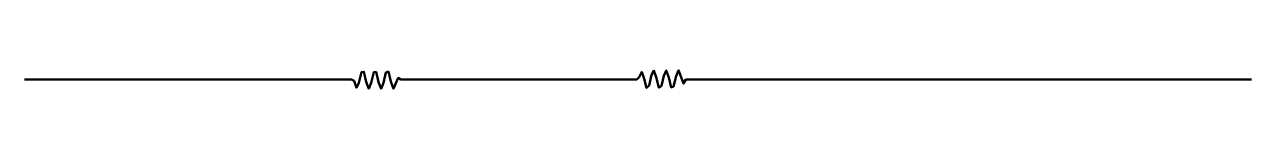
# Model space of a CAD drawing. Extents: x -47 to 452, y 172 to 669.
# Drawn here: x -47.1 to 451.9, y 212.3 to 219.8 of the extents above; entities that cross this region are included whole.
import ezdxf

# ---------------------------------------------------------------- set-up
doc = ezdxf.new("R2010")
doc.units = 0
doc.header["$MEASUREMENT"] = 0
doc.layers.add('Capa 1', color=7, linetype='Continuous', lineweight=0)

# ---------------------------------------------------------------- blocks, each defined once
blk = doc.blocks.new('Block_0')
at = {"layer": 'Capa 1', "color": 18, "lineweight": 50, "true_color": 0x000000}
blk.add_open_spline([(-47.14, 216.06), (-47.14, 216.06), (-46.14, 216.06), (-46.14, 216.06), (-46.14, 216.06), (-45.14, 216.06), (-45.14, 216.06), (-45.14, 216.06), (-44.14, 216.06), (-44.14, 216.06), (-44.14, 216.06), (-43.14, 216.06), (-43.14, 216.06), (-43.14, 216.06), (-42.14, 216.06), (-42.14, 216.06), (-42.14, 216.06), (-41.14, 216.06), (-41.14, 216.06), (-41.14, 216.06), (-40.14, 216.06), (-40.14, 216.06), (-40.14, 216.06), (-39.14, 216.06), (-39.14, 216.06), (-39.14, 216.06), (-38.14, 216.06), (-38.14, 216.06), (-38.14, 216.06), (-37.14, 216.06), (-37.14, 216.06), (-37.14, 216.06), (-36.14, 216.06), (-36.14, 216.06), (-36.14, 216.06), (-35.14, 216.06), (-35.14, 216.06), (-35.14, 216.06), (-34.14, 216.06), (-34.14, 216.06), (-34.14, 216.06), (-33.14, 216.06), (-33.14, 216.06), (-33.14, 216.06), (-32.14, 216.06), (-32.14, 216.06), (-32.14, 216.06), (-31.14, 216.06), (-31.14, 216.06), (-31.14, 216.06), (-30.14, 216.06), (-30.14, 216.06), (-30.14, 216.06), (-29.14, 216.06), (-29.14, 216.06), (-29.14, 216.06), (-28.14, 216.06), (-28.14, 216.06), (-28.14, 216.06), (-27.14, 216.06), (-27.14, 216.06), (-27.14, 216.06), (-26.14, 216.06), (-26.14, 216.06), (-26.14, 216.06), (-25.14, 216.06), (-25.14, 216.06), (-25.14, 216.06), (-24.14, 216.06), (-24.14, 216.06), (-24.14, 216.06), (-23.14, 216.06), (-23.14, 216.06), (-23.14, 216.06), (-22.14, 216.06), (-22.14, 216.06), (-22.14, 216.06), (-21.14, 216.06), (-21.14, 216.06), (-21.14, 216.06), (-20.14, 216.06), (-20.14, 216.06), (-20.14, 216.06), (-19.14, 216.06), (-19.14, 216.06), (-19.14, 216.06), (-18.14, 216.06), (-18.14, 216.06), (-18.14, 216.06), (-17.14, 216.06), (-17.14, 216.06), (-17.14, 216.06), (-16.14, 216.06), (-16.14, 216.06), (-16.14, 216.06), (-15.14, 216.06), (-15.14, 216.06), (-15.14, 216.06), (-14.14, 216.06), (-14.14, 216.06), (-14.14, 216.06), (-13.14, 216.06), (-13.14, 216.06), (-13.14, 216.06), (-12.14, 216.06), (-12.14, 216.06), (-12.14, 216.06), (-11.14, 216.06), (-11.14, 216.06), (-11.14, 216.06), (-10.14, 216.06), (-10.14, 216.06), (-10.14, 216.06), (-9.14, 216.06), (-9.14, 216.06), (-9.14, 216.06), (-8.14, 216.06), (-8.14, 216.06), (-8.14, 216.06), (-7.14, 216.06), (-7.14, 216.06), (-7.14, 216.06), (-6.14, 216.06), (-6.14, 216.06), (-6.14, 216.06), (-5.14, 216.06), (-5.14, 216.06), (-5.14, 216.06), (-4.14, 216.06), (-4.14, 216.06), (-4.14, 216.06), (-3.14, 216.06), (-3.14, 216.06), (-3.14, 216.06), (-2.14, 216.06), (-2.14, 216.06), (-2.14, 216.06), (-1.14, 216.06), (-1.14, 216.06), (-1.14, 216.06), (-0.14, 216.06), (-0.14, 216.06), (-0.14, 216.06), (0.86, 216.06), (0.86, 216.06), (0.86, 216.06), (1.86, 216.06), (1.86, 216.06), (1.86, 216.06), (2.86, 216.06), (2.86, 216.06), (2.86, 216.06), (3.86, 216.06), (3.86, 216.06), (3.86, 216.06), (4.86, 216.06), (4.86, 216.06), (4.86, 216.06), (5.86, 216.06), (5.86, 216.06), (5.86, 216.06), (6.86, 216.06), (6.86, 216.06), (6.86, 216.06), (7.86, 216.06), (7.86, 216.06), (7.86, 216.06), (8.86, 216.06), (8.86, 216.06), (8.86, 216.06), (9.86, 216.06), (9.86, 216.06), (9.86, 216.06), (10.86, 216.06), (10.86, 216.06), (10.86, 216.06), (11.86, 216.06), (11.86, 216.06), (11.86, 216.06), (12.86, 216.06), (12.86, 216.06), (12.86, 216.06), (13.86, 216.06), (13.86, 216.06), (13.86, 216.06), (14.86, 216.06), (14.86, 216.06), (14.86, 216.06), (15.86, 216.06), (15.86, 216.06), (15.86, 216.06), (16.86, 216.06), (16.86, 216.06), (16.86, 216.06), (17.86, 216.06), (17.86, 216.06), (17.86, 216.06), (18.86, 216.06), (18.86, 216.06), (18.86, 216.06), (19.86, 216.06), (19.86, 216.06), (19.86, 216.06), (20.86, 216.06), (20.86, 216.06), (20.86, 216.06), (21.86, 216.06), (21.86, 216.06), (21.86, 216.06), (22.86, 216.06), (22.86, 216.06), (22.86, 216.06), (23.86, 216.06), (23.86, 216.06), (23.86, 216.06), (24.86, 216.06), (24.86, 216.06), (24.86, 216.06), (25.86, 216.06), (25.86, 216.06), (25.86, 216.06), (26.86, 216.06), (26.86, 216.06), (26.86, 216.06), (27.86, 216.06), (27.86, 216.06), (27.86, 216.06), (28.86, 216.06), (28.86, 216.06), (28.86, 216.06), (29.86, 216.06), (29.86, 216.06), (29.86, 216.06), (30.86, 216.06), (30.86, 216.06), (30.86, 216.06), (31.86, 216.06), (31.86, 216.06), (31.86, 216.06), (32.86, 216.06), (32.86, 216.06), (32.86, 216.06), (33.86, 216.06), (33.86, 216.06), (33.86, 216.06), (34.86, 216.06), (34.86, 216.06), (34.86, 216.06), (35.86, 216.06), (35.86, 216.06), (35.86, 216.06), (36.86, 216.06), (36.86, 216.06), (36.86, 216.06), (37.86, 216.06), (37.86, 216.06), (37.86, 216.06), (38.86, 216.06), (38.86, 216.06), (38.86, 216.06), (39.86, 216.06), (39.86, 216.06), (39.86, 216.06), (40.86, 216.06), (40.86, 216.06), (40.86, 216.06), (41.86, 216.06), (41.86, 216.06), (41.86, 216.06), (42.86, 216.06), (42.86, 216.06), (42.86, 216.06), (43.86, 216.06), (43.86, 216.06), (43.86, 216.06), (44.86, 216.06), (44.86, 216.06), (44.86, 216.06), (45.86, 216.06), (45.86, 216.06), (45.86, 216.06), (46.86, 216.06), (46.86, 216.06), (46.86, 216.06), (47.86, 216.06), (47.86, 216.06), (47.86, 216.06), (48.86, 216.06), (48.86, 216.06), (48.86, 216.06), (49.86, 216.06), (49.86, 216.06), (49.86, 216.06), (50.86, 216.06), (50.86, 216.06), (50.86, 216.06), (51.86, 216.06), (51.86, 216.06), (51.86, 216.06), (52.86, 216.06), (52.86, 216.06), (52.86, 216.06), (53.86, 216.06), (53.86, 216.06), (53.86, 216.06), (54.86, 216.06), (54.86, 216.06), (54.86, 216.06), (55.86, 216.06), (55.86, 216.06), (55.86, 216.06), (56.86, 216.06), (56.86, 216.06), (56.86, 216.06), (57.86, 216.06), (57.86, 216.06), (57.86, 216.06), (58.86, 216.06), (58.86, 216.06), (58.86, 216.06), (59.86, 216.06), (59.86, 216.06), (59.86, 216.06), (60.86, 216.06), (60.86, 216.06), (60.86, 216.06), (61.86, 216.06), (61.86, 216.06), (61.86, 216.06), (62.86, 216.06), (62.86, 216.06), (62.86, 216.06), (63.86, 216.06), (63.86, 216.06), (63.86, 216.06), (64.86, 216.06), (64.86, 216.06), (64.86, 216.06), (65.86, 216.06), (65.86, 216.06), (65.86, 216.06), (66.86, 216.06), (66.86, 216.06), (66.86, 216.06), (67.86, 216.06), (67.86, 216.06), (67.86, 216.06), (68.86, 216.06), (68.86, 216.06), (68.86, 216.06), (69.86, 216.06), (69.86, 216.06), (69.86, 216.06), (70.86, 216.06), (70.86, 216.06), (70.86, 216.06), (71.86, 216.06), (71.86, 216.06), (71.86, 216.06), (72.86, 216.06), (72.86, 216.06), (72.86, 216.06), (73.86, 216.06), (73.86, 216.06), (73.86, 216.06), (74.86, 216.06), (74.86, 216.06), (74.86, 216.06), (75.86, 216.06), (75.86, 216.06), (75.86, 216.06), (76.86, 216.06), (76.86, 216.06), (76.86, 216.06), (77.86, 216.06), (77.86, 216.06), (77.86, 216.06), (78.86, 216.06), (78.86, 216.06), (78.86, 216.06), (79.86, 216.06), (79.86, 216.06), (79.86, 216.06), (80.86, 216.06), (80.86, 216.06), (80.86, 216.06), (81.86, 216.06), (81.86, 216.06), (81.86, 216.06), (82.86, 216.06), (82.86, 216.06), (82.86, 216.06), (83.86, 216.06), (83.86, 216.06), (83.86, 216.06), (84.86, 216.06), (84.86, 216.06), (84.86, 216.06), (85.86, 216.06), (85.86, 216.06), (85.86, 216.06), (86.86, 215.57), (86.86, 215.57), (86.86, 215.57), (87.86, 212.72), (87.86, 212.72), (87.86, 212.72), (88.86, 214.73), (88.86, 214.73), (88.86, 214.73), (89.86, 219.01), (89.86, 219.01), (89.86, 219.01), (90.86, 219.21), (90.86, 219.21), (90.86, 219.21), (91.86, 215.04), (91.86, 215.04), (91.86, 215.04), (92.86, 212.29), (92.86, 212.29), (92.86, 212.29), (93.86, 214.76), (93.86, 214.76), (93.86, 214.76), (94.86, 219.04), (94.86, 219.04), (94.86, 219.04), (95.86, 219.18), (95.86, 219.18), (95.86, 219.18), (96.86, 215.01), (96.86, 215.01), (96.86, 215.01), (97.86, 212.31), (97.86, 212.31), (97.86, 212.31), (98.86, 214.72), (98.86, 214.72), (98.86, 214.72), (99.86, 218.88), (99.86, 218.88), (99.86, 218.88), (100.86, 219.27), (100.86, 219.27), (100.86, 219.27), (101.86, 215.21), (101.86, 215.21), (101.86, 215.21), (102.86, 212.3), (102.86, 212.3), (102.86, 212.3), (103.86, 214.51), (103.86, 214.51), (103.86, 214.51), (104.86, 216.72), (104.86, 216.72), (104.86, 216.72), (105.86, 216.06), (105.86, 216.06), (105.86, 216.06), (106.86, 216.06), (106.86, 216.06), (106.86, 216.06), (107.86, 216.06), (107.86, 216.06), (107.86, 216.06), (108.86, 216.06), (108.86, 216.06), (108.86, 216.06), (109.86, 216.06), (109.86, 216.06), (109.86, 216.06), (110.86, 216.06), (110.86, 216.06), (110.86, 216.06), (111.86, 216.06), (111.86, 216.06), (111.86, 216.06), (112.86, 216.06), (112.86, 216.06), (112.86, 216.06), (113.86, 216.06), (113.86, 216.06), (113.86, 216.06), (114.86, 216.06), (114.86, 216.06), (114.86, 216.06), (115.86, 216.06), (115.86, 216.06), (115.86, 216.06), (116.86, 216.06), (116.86, 216.06), (116.86, 216.06), (117.86, 216.06), (117.86, 216.06), (117.86, 216.06), (118.86, 216.06), (118.86, 216.06), (118.86, 216.06), (119.86, 216.06), (119.86, 216.06), (119.86, 216.06), (120.86, 216.06), (120.86, 216.06), (120.86, 216.06), (121.86, 216.06), (121.86, 216.06), (121.86, 216.06), (122.86, 216.06), (122.86, 216.06), (122.86, 216.06), (123.86, 216.06), (123.86, 216.06), (123.86, 216.06), (124.86, 216.06), (124.86, 216.06), (124.86, 216.06), (125.86, 216.06), (125.86, 216.06), (125.86, 216.06), (126.86, 216.06), (126.86, 216.06), (126.86, 216.06), (127.86, 216.06), (127.86, 216.06), (127.86, 216.06), (128.86, 216.06), (128.86, 216.06), (128.86, 216.06), (129.86, 216.06), (129.86, 216.06), (129.86, 216.06), (130.86, 216.06), (130.86, 216.06), (130.86, 216.06), (131.86, 216.06), (131.86, 216.06), (131.86, 216.06), (132.86, 216.06), (132.86, 216.06), (132.86, 216.06), (133.86, 216.06), (133.86, 216.06), (133.86, 216.06), (134.86, 216.06), (134.86, 216.06), (134.86, 216.06), (135.86, 216.06), (135.86, 216.06), (135.86, 216.06), (136.86, 216.06), (136.86, 216.06), (136.86, 216.06), (137.86, 216.06), (137.86, 216.06), (137.86, 216.06), (138.86, 216.06), (138.86, 216.06), (138.86, 216.06), (139.86, 216.06), (139.86, 216.06), (139.86, 216.06), (140.86, 216.06), (140.86, 216.06), (140.86, 216.06), (141.86, 216.06), (141.86, 216.06), (141.86, 216.06), (142.86, 216.06), (142.86, 216.06), (142.86, 216.06), (143.86, 216.06), (143.86, 216.06), (143.86, 216.06), (144.86, 216.06), (144.86, 216.06), (144.86, 216.06), (145.86, 216.06), (145.86, 216.06), (145.86, 216.06), (146.86, 216.06), (146.86, 216.06), (146.86, 216.06), (147.86, 216.06), (147.86, 216.06), (147.86, 216.06), (148.86, 216.06), (148.86, 216.06), (148.86, 216.06), (149.86, 216.06), (149.86, 216.06), (149.86, 216.06), (150.86, 216.06), (150.86, 216.06), (150.86, 216.06), (151.86, 216.06), (151.86, 216.06), (151.86, 216.06), (152.86, 216.06), (152.86, 216.06), (152.86, 216.06), (153.86, 216.06), (153.86, 216.06), (153.86, 216.06), (154.86, 216.06), (154.86, 216.06), (154.86, 216.06), (155.86, 216.06), (155.86, 216.06), (155.86, 216.06), (156.86, 216.06), (156.86, 216.06), (156.86, 216.06), (157.86, 216.06), (157.86, 216.06), (157.86, 216.06), (158.86, 216.06), (158.86, 216.06), (158.86, 216.06), (159.86, 216.06), (159.86, 216.06), (159.86, 216.06), (160.86, 216.06), (160.86, 216.06), (160.86, 216.06), (161.86, 216.06), (161.86, 216.06), (161.86, 216.06), (162.86, 216.06), (162.86, 216.06), (162.86, 216.06), (163.86, 216.06), (163.86, 216.06), (163.86, 216.06), (164.86, 216.06), (164.86, 216.06), (164.86, 216.06), (165.86, 216.06), (165.86, 216.06), (165.86, 216.06), (166.86, 216.06), (166.86, 216.06), (166.86, 216.06), (167.86, 216.06), (167.86, 216.06), (167.86, 216.06), (168.86, 216.06), (168.86, 216.06), (168.86, 216.06), (169.86, 216.06), (169.86, 216.06), (169.86, 216.06), (170.86, 216.06), (170.86, 216.06), (170.86, 216.06), (171.86, 216.06), (171.86, 216.06), (171.86, 216.06), (172.86, 216.06), (172.86, 216.06), (172.86, 216.06), (173.86, 216.06), (173.86, 216.06), (173.86, 216.06), (174.86, 216.06), (174.86, 216.06), (174.86, 216.06), (175.86, 216.06), (175.86, 216.06), (175.86, 216.06), (176.86, 216.06), (176.86, 216.06), (176.86, 216.06), (177.86, 216.06), (177.86, 216.06), (177.86, 216.06), (178.86, 216.06), (178.86, 216.06), (178.86, 216.06), (179.86, 216.06), (179.86, 216.06), (179.86, 216.06), (180.86, 216.06), (180.86, 216.06), (180.86, 216.06), (181.86, 216.06), (181.86, 216.06), (181.86, 216.06), (182.86, 216.06), (182.86, 216.06), (182.86, 216.06), (183.86, 216.06), (183.86, 216.06), (183.86, 216.06), (184.86, 216.06), (184.86, 216.06), (184.86, 216.06), (185.86, 216.06), (185.86, 216.06), (185.86, 216.06), (186.86, 216.06), (186.86, 216.06), (186.86, 216.06), (187.86, 216.06), (187.86, 216.06), (187.86, 216.06), (188.86, 216.06), (188.86, 216.06), (188.86, 216.06), (189.86, 216.06), (189.86, 216.06), (189.86, 216.06), (190.86, 216.06), (190.86, 216.06), (190.86, 216.06), (191.86, 216.06), (191.86, 216.06), (191.86, 216.06), (192.86, 216.06), (192.86, 216.06), (192.86, 216.06), (193.86, 216.06), (193.86, 216.06), (193.86, 216.06), (194.86, 216.06), (194.86, 216.06), (194.86, 216.06), (195.86, 216.06), (195.86, 216.06), (195.86, 216.06), (196.86, 216.06), (196.86, 216.06), (196.86, 216.06), (197.86, 216.06), (197.86, 216.06), (197.86, 216.06), (198.86, 216.06), (198.86, 216.06), (198.86, 216.06), (199.86, 216.06), (199.86, 216.06), (199.86, 216.06), (200.86, 216.06), (200.86, 216.06), (200.86, 216.06), (201.86, 216.06), (201.86, 216.06), (201.86, 216.06), (202.86, 217.02), (202.86, 217.02), (202.86, 217.02), (203.86, 219.17), (203.86, 219.17), (203.86, 219.17), (204.86, 216.3), (204.86, 216.3), (204.86, 216.3), (205.86, 212.61), (205.86, 212.61), (205.86, 212.61), (206.86, 213.61), (206.86, 213.61), (206.86, 213.61), (207.86, 218), (207.86, 218), (207.86, 218), (208.86, 219.68), (208.86, 219.68), (208.86, 219.68), (209.86, 216.55), (209.86, 216.55), (209.86, 216.55), (210.86, 212.68), (210.86, 212.68), (210.86, 212.68), (211.86, 213.44), (211.86, 213.44), (211.86, 213.44), (212.86, 217.61), (212.86, 217.61), (212.86, 217.61), (213.86, 219.76), (213.86, 219.76), (213.86, 219.76), (214.86, 216.83), (214.86, 216.83), (214.86, 216.83), (215.86, 212.81), (215.86, 212.81), (215.86, 212.81), (216.86, 213.25), (216.86, 213.25), (216.86, 213.25), (217.86, 217.45), (217.86, 217.45), (217.86, 217.45), (218.86, 219.82), (218.86, 219.82), (218.86, 219.82), (219.86, 217.04), (219.86, 217.04), (219.86, 217.04), (220.86, 214.4), (220.86, 214.4), (220.86, 214.4), (221.86, 216.06), (221.86, 216.06), (221.86, 216.06), (222.86, 216.06), (222.86, 216.06), (222.86, 216.06), (223.86, 216.06), (223.86, 216.06), (223.86, 216.06), (224.86, 216.06), (224.86, 216.06), (224.86, 216.06), (225.86, 216.06), (225.86, 216.06), (225.86, 216.06), (226.86, 216.06), (226.86, 216.06), (226.86, 216.06), (227.86, 216.06), (227.86, 216.06), (227.86, 216.06), (228.86, 216.06), (228.86, 216.06), (228.86, 216.06), (229.86, 216.06), (229.86, 216.06), (229.86, 216.06), (230.86, 216.06), (230.86, 216.06), (230.86, 216.06), (231.86, 216.06), (231.86, 216.06), (231.86, 216.06), (232.86, 216.06), (232.86, 216.06), (232.86, 216.06), (233.86, 216.06), (233.86, 216.06), (233.86, 216.06), (234.86, 216.06), (234.86, 216.06), (234.86, 216.06), (235.86, 216.06), (235.86, 216.06), (235.86, 216.06), (236.86, 216.06), (236.86, 216.06), (236.86, 216.06), (237.86, 216.06), (237.86, 216.06), (237.86, 216.06), (238.86, 216.06), (238.86, 216.06), (238.86, 216.06), (239.86, 216.06), (239.86, 216.06), (239.86, 216.06), (240.86, 216.06), (240.86, 216.06), (240.86, 216.06), (241.86, 216.06), (241.86, 216.06), (241.86, 216.06), (242.86, 216.06), (242.86, 216.06), (242.86, 216.06), (243.86, 216.06), (243.86, 216.06), (243.86, 216.06), (244.86, 216.06), (244.86, 216.06), (244.86, 216.06), (245.86, 216.06), (245.86, 216.06), (245.86, 216.06), (246.86, 216.06), (246.86, 216.06), (246.86, 216.06), (247.86, 216.06), (247.86, 216.06), (247.86, 216.06), (248.86, 216.06), (248.86, 216.06), (248.86, 216.06), (249.86, 216.06), (249.86, 216.06), (249.86, 216.06), (250.86, 216.06), (250.86, 216.06), (250.86, 216.06), (251.86, 216.06), (251.86, 216.06), (251.86, 216.06), (252.86, 216.06), (252.86, 216.06), (252.86, 216.06), (253.86, 216.06), (253.86, 216.06), (253.86, 216.06), (254.86, 216.06), (254.86, 216.06), (254.86, 216.06), (255.86, 216.06), (255.86, 216.06), (255.86, 216.06), (256.86, 216.06), (256.86, 216.06), (256.86, 216.06), (257.86, 216.06), (257.86, 216.06), (257.86, 216.06), (258.86, 216.06), (258.86, 216.06), (258.86, 216.06), (259.86, 216.06), (259.86, 216.06), (259.86, 216.06), (260.86, 216.06), (260.86, 216.06), (260.86, 216.06), (261.86, 216.06), (261.86, 216.06), (261.86, 216.06), (262.86, 216.06), (262.86, 216.06), (262.86, 216.06), (263.86, 216.06), (263.86, 216.06), (263.86, 216.06), (264.86, 216.06), (264.86, 216.06), (264.86, 216.06), (265.86, 216.06), (265.86, 216.06), (265.86, 216.06), (266.86, 216.06), (266.86, 216.06), (266.86, 216.06), (267.86, 216.06), (267.86, 216.06), (267.86, 216.06), (268.86, 216.06), (268.86, 216.06), (268.86, 216.06), (269.86, 216.06), (269.86, 216.06), (269.86, 216.06), (270.86, 216.06), (270.86, 216.06), (270.86, 216.06), (271.86, 216.06), (271.86, 216.06), (271.86, 216.06), (272.86, 216.06), (272.86, 216.06), (272.86, 216.06), (273.86, 216.06), (273.86, 216.06), (273.86, 216.06), (274.86, 216.06), (274.86, 216.06), (274.86, 216.06), (275.86, 216.06), (275.86, 216.06), (275.86, 216.06), (276.86, 216.06), (276.86, 216.06), (276.86, 216.06), (277.86, 216.06), (277.86, 216.06), (277.86, 216.06), (278.86, 216.06), (278.86, 216.06), (278.86, 216.06), (279.86, 216.06), (279.86, 216.06), (279.86, 216.06), (280.86, 216.06), (280.86, 216.06), (280.86, 216.06), (281.86, 216.06), (281.86, 216.06), (281.86, 216.06), (282.86, 216.06), (282.86, 216.06), (282.86, 216.06), (283.86, 216.06), (283.86, 216.06), (283.86, 216.06), (284.86, 216.06), (284.86, 216.06), (284.86, 216.06), (285.86, 216.06), (285.86, 216.06), (285.86, 216.06), (286.86, 216.06), (286.86, 216.06), (286.86, 216.06), (287.86, 216.06), (287.86, 216.06), (287.86, 216.06), (288.86, 216.06), (288.86, 216.06), (288.86, 216.06), (289.86, 216.06), (289.86, 216.06), (289.86, 216.06), (290.86, 216.06), (290.86, 216.06), (290.86, 216.06), (291.86, 216.06), (291.86, 216.06), (291.86, 216.06), (292.86, 216.06), (292.86, 216.06), (292.86, 216.06), (293.86, 216.06), (293.86, 216.06), (293.86, 216.06), (294.86, 216.06), (294.86, 216.06), (294.86, 216.06), (295.86, 216.06), (295.86, 216.06), (295.86, 216.06), (296.86, 216.06), (296.86, 216.06), (296.86, 216.06), (297.86, 216.06), (297.86, 216.06), (297.86, 216.06), (298.86, 216.06), (298.86, 216.06), (298.86, 216.06), (299.86, 216.06), (299.86, 216.06), (299.86, 216.06), (300.86, 216.06), (300.86, 216.06), (300.86, 216.06), (301.86, 216.06), (301.86, 216.06), (301.86, 216.06), (302.86, 216.06), (302.86, 216.06), (302.86, 216.06), (303.86, 216.06), (303.86, 216.06), (303.86, 216.06), (304.86, 216.06), (304.86, 216.06), (304.86, 216.06), (305.86, 216.06), (305.86, 216.06), (305.86, 216.06), (306.86, 216.06), (306.86, 216.06), (306.86, 216.06), (307.86, 216.06), (307.86, 216.06), (307.86, 216.06), (308.86, 216.06), (308.86, 216.06), (308.86, 216.06), (309.86, 216.06), (309.86, 216.06), (309.86, 216.06), (310.86, 216.06), (310.86, 216.06), (310.86, 216.06), (311.86, 216.06), (311.86, 216.06), (311.86, 216.06), (312.86, 216.06), (312.86, 216.06), (312.86, 216.06), (313.86, 216.06), (313.86, 216.06), (313.86, 216.06), (314.86, 216.06), (314.86, 216.06), (314.86, 216.06), (315.86, 216.06), (315.86, 216.06), (315.86, 216.06), (316.86, 216.06), (316.86, 216.06), (316.86, 216.06), (317.86, 216.06), (317.86, 216.06), (317.86, 216.06), (318.86, 216.06), (318.86, 216.06), (318.86, 216.06), (319.86, 216.06), (319.86, 216.06), (319.86, 216.06), (320.86, 216.06), (320.86, 216.06), (320.86, 216.06), (321.86, 216.06), (321.86, 216.06), (321.86, 216.06), (322.86, 216.06), (322.86, 216.06), (322.86, 216.06), (323.86, 216.06), (323.86, 216.06), (323.86, 216.06), (324.86, 216.06), (324.86, 216.06), (324.86, 216.06), (325.86, 216.06), (325.86, 216.06), (325.86, 216.06), (326.86, 216.06), (326.86, 216.06), (326.86, 216.06), (327.86, 216.06), (327.86, 216.06), (327.86, 216.06), (328.86, 216.06), (328.86, 216.06), (328.86, 216.06), (329.86, 216.06), (329.86, 216.06), (329.86, 216.06), (330.86, 216.06), (330.86, 216.06), (330.86, 216.06), (331.86, 216.06), (331.86, 216.06), (331.86, 216.06), (332.86, 216.06), (332.86, 216.06), (332.86, 216.06), (333.86, 216.06), (333.86, 216.06), (333.86, 216.06), (334.86, 216.06), (334.86, 216.06), (334.86, 216.06), (335.86, 216.06), (335.86, 216.06), (335.86, 216.06), (336.86, 216.06), (336.86, 216.06), (336.86, 216.06), (337.86, 216.06), (337.86, 216.06), (337.86, 216.06), (338.86, 216.06), (338.86, 216.06), (338.86, 216.06), (339.86, 216.06), (339.86, 216.06), (339.86, 216.06), (340.86, 216.06), (340.86, 216.06), (340.86, 216.06), (341.86, 216.06), (341.86, 216.06), (341.86, 216.06), (342.86, 216.06), (342.86, 216.06), (342.86, 216.06), (343.86, 216.06), (343.86, 216.06), (343.86, 216.06), (344.86, 216.06), (344.86, 216.06), (344.86, 216.06), (345.86, 216.06), (345.86, 216.06), (345.86, 216.06), (346.86, 216.06), (346.86, 216.06), (346.86, 216.06), (347.86, 216.06), (347.86, 216.06), (347.86, 216.06), (348.86, 216.06), (348.86, 216.06), (348.86, 216.06), (349.86, 216.06), (349.86, 216.06), (349.86, 216.06), (350.86, 216.06), (350.86, 216.06), (350.86, 216.06), (351.86, 216.06), (351.86, 216.06), (351.86, 216.06), (352.86, 216.06), (352.86, 216.06), (352.86, 216.06), (353.86, 216.06), (353.86, 216.06), (353.86, 216.06), (354.86, 216.06), (354.86, 216.06), (354.86, 216.06), (355.86, 216.06), (355.86, 216.06), (355.86, 216.06), (356.86, 216.06), (356.86, 216.06), (356.86, 216.06), (357.86, 216.06), (357.86, 216.06), (357.86, 216.06), (358.86, 216.06), (358.86, 216.06), (358.86, 216.06), (359.86, 216.06), (359.86, 216.06), (359.86, 216.06), (360.86, 216.06), (360.86, 216.06), (360.86, 216.06), (361.86, 216.06), (361.86, 216.06), (361.86, 216.06), (362.86, 216.06), (362.86, 216.06), (362.86, 216.06), (363.86, 216.06), (363.86, 216.06), (363.86, 216.06), (364.86, 216.06), (364.86, 216.06), (364.86, 216.06), (365.86, 216.06), (365.86, 216.06), (365.86, 216.06), (366.86, 216.06), (366.86, 216.06), (366.86, 216.06), (367.86, 216.06), (367.86, 216.06), (367.86, 216.06), (368.86, 216.06), (368.86, 216.06), (368.86, 216.06), (369.86, 216.06), (369.86, 216.06), (369.86, 216.06), (370.86, 216.06), (370.86, 216.06), (370.86, 216.06), (371.86, 216.06), (371.86, 216.06), (371.86, 216.06), (372.86, 216.06), (372.86, 216.06), (372.86, 216.06), (373.86, 216.06), (373.86, 216.06), (373.86, 216.06), (374.86, 216.06), (374.86, 216.06), (374.86, 216.06), (375.86, 216.06), (375.86, 216.06), (375.86, 216.06), (376.86, 216.06), (376.86, 216.06), (376.86, 216.06), (377.86, 216.06), (377.86, 216.06), (377.86, 216.06), (378.86, 216.06), (378.86, 216.06), (378.86, 216.06), (379.86, 216.06), (379.86, 216.06), (379.86, 216.06), (380.86, 216.06), (380.86, 216.06), (380.86, 216.06), (381.86, 216.06), (381.86, 216.06), (381.86, 216.06), (382.86, 216.06), (382.86, 216.06), (382.86, 216.06), (383.86, 216.06), (383.86, 216.06), (383.86, 216.06), (384.86, 216.06), (384.86, 216.06), (384.86, 216.06), (385.86, 216.06), (385.86, 216.06), (385.86, 216.06), (386.86, 216.06), (386.86, 216.06), (386.86, 216.06), (387.86, 216.06), (387.86, 216.06), (387.86, 216.06), (388.86, 216.06), (388.86, 216.06), (388.86, 216.06), (389.86, 216.06), (389.86, 216.06), (389.86, 216.06), (390.86, 216.06), (390.86, 216.06), (390.86, 216.06), (391.86, 216.06), (391.86, 216.06), (391.86, 216.06), (392.86, 216.06), (392.86, 216.06), (392.86, 216.06), (393.86, 216.06), (393.86, 216.06), (393.86, 216.06), (394.86, 216.06), (394.86, 216.06), (394.86, 216.06), (395.86, 216.06), (395.86, 216.06), (395.86, 216.06), (396.86, 216.06), (396.86, 216.06), (396.86, 216.06), (397.86, 216.06), (397.86, 216.06), (397.86, 216.06), (398.86, 216.06), (398.86, 216.06), (398.86, 216.06), (399.86, 216.06), (399.86, 216.06), (399.86, 216.06), (400.86, 216.06), (400.86, 216.06), (400.86, 216.06), (401.86, 216.06), (401.86, 216.06), (401.86, 216.06), (402.86, 216.06), (402.86, 216.06), (402.86, 216.06), (403.86, 216.06), (403.86, 216.06), (403.86, 216.06), (404.86, 216.06), (404.86, 216.06), (404.86, 216.06), (405.86, 216.06), (405.86, 216.06), (405.86, 216.06), (406.86, 216.06), (406.86, 216.06), (406.86, 216.06), (407.86, 216.06), (407.86, 216.06), (407.86, 216.06), (408.86, 216.06), (408.86, 216.06), (408.86, 216.06), (409.86, 216.06), (409.86, 216.06), (409.86, 216.06), (410.86, 216.06), (410.86, 216.06), (410.86, 216.06), (411.86, 216.06), (411.86, 216.06), (411.86, 216.06), (412.86, 216.06), (412.86, 216.06), (412.86, 216.06), (413.86, 216.06), (413.86, 216.06), (413.86, 216.06), (414.86, 216.06), (414.86, 216.06), (414.86, 216.06), (415.86, 216.06), (415.86, 216.06), (415.86, 216.06), (416.86, 216.06), (416.86, 216.06), (416.86, 216.06), (417.86, 216.06), (417.86, 216.06), (417.86, 216.06), (418.86, 216.06), (418.86, 216.06), (418.86, 216.06), (419.86, 216.06), (419.86, 216.06), (419.86, 216.06), (420.86, 216.06), (420.86, 216.06), (420.86, 216.06), (421.86, 216.06), (421.86, 216.06), (421.86, 216.06), (422.86, 216.06), (422.86, 216.06), (422.86, 216.06), (423.86, 216.06), (423.86, 216.06), (423.86, 216.06), (424.86, 216.06), (424.86, 216.06), (424.86, 216.06), (425.86, 216.06), (425.86, 216.06), (425.86, 216.06), (426.86, 216.06), (426.86, 216.06), (426.86, 216.06), (427.86, 216.06), (427.86, 216.06), (427.86, 216.06), (428.86, 216.06), (428.86, 216.06), (428.86, 216.06), (429.86, 216.06), (429.86, 216.06), (429.86, 216.06), (430.86, 216.06), (430.86, 216.06), (430.86, 216.06), (431.86, 216.06), (431.86, 216.06), (431.86, 216.06), (432.86, 216.06), (432.86, 216.06), (432.86, 216.06), (433.86, 216.06), (433.86, 216.06), (433.86, 216.06), (434.86, 216.06), (434.86, 216.06), (434.86, 216.06), (435.86, 216.06), (435.86, 216.06), (435.86, 216.06), (436.86, 216.06), (436.86, 216.06), (436.86, 216.06), (437.86, 216.06), (437.86, 216.06), (437.86, 216.06), (438.86, 216.06), (438.86, 216.06), (438.86, 216.06), (439.86, 216.06), (439.86, 216.06), (439.86, 216.06), (440.86, 216.06), (440.86, 216.06), (440.86, 216.06), (441.86, 216.06), (441.86, 216.06), (441.86, 216.06), (442.86, 216.06), (442.86, 216.06), (442.86, 216.06), (443.86, 216.06), (443.86, 216.06), (443.86, 216.06), (444.86, 216.06), (444.86, 216.06), (444.86, 216.06), (445.86, 216.06), (445.86, 216.06), (445.86, 216.06), (446.86, 216.06), (446.86, 216.06), (446.86, 216.06), (447.86, 216.06), (447.86, 216.06), (447.86, 216.06), (448.86, 216.06), (448.86, 216.06), (448.86, 216.06), (449.86, 216.06), (449.86, 216.06), (449.86, 216.06), (450.86, 216.06), (450.86, 216.06), (450.86, 216.06), (451.86, 216.06), (451.86, 216.06)], degree=3, knots=[0, 0, 0, 0, 1, 1, 1, 2, 2, 2, 3, 3, 3, 4, 4, 4, 5, 5, 5, 6, 6, 6, 7, 7, 7, 8, 8, 8, 9, 9, 9, 10, 10, 10, 11, 11, 11, 12, 12, 12, 13, 13, 13, 14, 14, 14, 15, 15, 15, 16, 16, 16, 17, 17, 17, 18, 18, 18, 19, 19, 19, 20, 20, 20, 21, 21, 21, 22, 22, 22, 23, 23, 23, 24, 24, 24, 25, 25, 25, 26, 26, 26, 27, 27, 27, 28, 28, 28, 29, 29, 29, 30, 30, 30, 31, 31, 31, 32, 32, 32, 33, 33, 33, 34, 34, 34, 35, 35, 35, 36, 36, 36, 37, 37, 37, 38, 38, 38, 39, 39, 39, 40, 40, 40, 41, 41, 41, 42, 42, 42, 43, 43, 43, 44, 44, 44, 45, 45, 45, 46, 46, 46, 47, 47, 47, 48, 48, 48, 49, 49, 49, 50, 50, 50, 51, 51, 51, 52, 52, 52, 53, 53, 53, 54, 54, 54, 55, 55, 55, 56, 56, 56, 57, 57, 57, 58, 58, 58, 59, 59, 59, 60, 60, 60, 61, 61, 61, 62, 62, 62, 63, 63, 63, 64, 64, 64, 65, 65, 65, 66, 66, 66, 67, 67, 67, 68, 68, 68, 69, 69, 69, 70, 70, 70, 71, 71, 71, 72, 72, 72, 73, 73, 73, 74, 74, 74, 75, 75, 75, 76, 76, 76, 77, 77, 77, 78, 78, 78, 79, 79, 79, 80, 80, 80, 81, 81, 81, 82, 82, 82, 83, 83, 83, 84, 84, 84, 85, 85, 85, 86, 86, 86, 87, 87, 87, 88, 88, 88, 89, 89, 89, 90, 90, 90, 91, 91, 91, 92, 92, 92, 93, 93, 93, 94, 94, 94, 95, 95, 95, 96, 96, 96, 97, 97, 97, 98, 98, 98, 99, 99, 99, 100, 100, 100, 101, 101, 101, 102, 102, 102, 103, 103, 103, 104, 104, 104, 105, 105, 105, 106, 106, 106, 107, 107, 107, 108, 108, 108, 109, 109, 109, 110, 110, 110, 111, 111, 111, 112, 112, 112, 113, 113, 113, 114, 114, 114, 115, 115, 115, 116, 116, 116, 117, 117, 117, 118, 118, 118, 119, 119, 119, 120, 120, 120, 121, 121, 121, 122, 122, 122, 123, 123, 123, 124, 124, 124, 125, 125, 125, 126, 126, 126, 127, 127, 127, 128, 128, 128, 129, 129, 129, 130, 130, 130, 131, 131, 131, 132, 132, 132, 133, 133, 133, 134, 134, 134, 135, 135, 135, 136, 136, 136, 137, 137, 137, 138, 138, 138, 139, 139, 139, 140, 140, 140, 141, 141, 141, 142, 142, 142, 143, 143, 143, 144, 144, 144, 145, 145, 145, 146, 146, 146, 147, 147, 147, 148, 148, 148, 149, 149, 149, 150, 150, 150, 151, 151, 151, 152, 152, 152, 153, 153, 153, 154, 154, 154, 155, 155, 155, 156, 156, 156, 157, 157, 157, 158, 158, 158, 159, 159, 159, 160, 160, 160, 161, 161, 161, 162, 162, 162, 163, 163, 163, 164, 164, 164, 165, 165, 165, 166, 166, 166, 167, 167, 167, 168, 168, 168, 169, 169, 169, 170, 170, 170, 171, 171, 171, 172, 172, 172, 173, 173, 173, 174, 174, 174, 175, 175, 175, 176, 176, 176, 177, 177, 177, 178, 178, 178, 179, 179, 179, 180, 180, 180, 181, 181, 181, 182, 182, 182, 183, 183, 183, 184, 184, 184, 185, 185, 185, 186, 186, 186, 187, 187, 187, 188, 188, 188, 189, 189, 189, 190, 190, 190, 191, 191, 191, 192, 192, 192, 193, 193, 193, 194, 194, 194, 195, 195, 195, 196, 196, 196, 197, 197, 197, 198, 198, 198, 199, 199, 199, 200, 200, 200, 201, 201, 201, 202, 202, 202, 203, 203, 203, 204, 204, 204, 205, 205, 205, 206, 206, 206, 207, 207, 207, 208, 208, 208, 209, 209, 209, 210, 210, 210, 211, 211, 211, 212, 212, 212, 213, 213, 213, 214, 214, 214, 215, 215, 215, 216, 216, 216, 217, 217, 217, 218, 218, 218, 219, 219, 219, 220, 220, 220, 221, 221, 221, 222, 222, 222, 223, 223, 223, 224, 224, 224, 225, 225, 225, 226, 226, 226, 227, 227, 227, 228, 228, 228, 229, 229, 229, 230, 230, 230, 231, 231, 231, 232, 232, 232, 233, 233, 233, 234, 234, 234, 235, 235, 235, 236, 236, 236, 237, 237, 237, 238, 238, 238, 239, 239, 239, 240, 240, 240, 241, 241, 241, 242, 242, 242, 243, 243, 243, 244, 244, 244, 245, 245, 245, 246, 246, 246, 247, 247, 247, 248, 248, 248, 249, 249, 249, 250, 250, 250, 251, 251, 251, 252, 252, 252, 253, 253, 253, 254, 254, 254, 255, 255, 255, 256, 256, 256, 257, 257, 257, 258, 258, 258, 259, 259, 259, 260, 260, 260, 261, 261, 261, 262, 262, 262, 263, 263, 263, 264, 264, 264, 265, 265, 265, 266, 266, 266, 267, 267, 267, 268, 268, 268, 269, 269, 269, 270, 270, 270, 271, 271, 271, 272, 272, 272, 273, 273, 273, 274, 274, 274, 275, 275, 275, 276, 276, 276, 277, 277, 277, 278, 278, 278, 279, 279, 279, 280, 280, 280, 281, 281, 281, 282, 282, 282, 283, 283, 283, 284, 284, 284, 285, 285, 285, 286, 286, 286, 287, 287, 287, 288, 288, 288, 289, 289, 289, 290, 290, 290, 291, 291, 291, 292, 292, 292, 293, 293, 293, 294, 294, 294, 295, 295, 295, 296, 296, 296, 297, 297, 297, 298, 298, 298, 299, 299, 299, 300, 300, 300, 301, 301, 301, 302, 302, 302, 303, 303, 303, 304, 304, 304, 305, 305, 305, 306, 306, 306, 307, 307, 307, 308, 308, 308, 309, 309, 309, 310, 310, 310, 311, 311, 311, 312, 312, 312, 313, 313, 313, 314, 314, 314, 315, 315, 315, 316, 316, 316, 317, 317, 317, 318, 318, 318, 319, 319, 319, 320, 320, 320, 321, 321, 321, 322, 322, 322, 323, 323, 323, 324, 324, 324, 325, 325, 325, 326, 326, 326, 327, 327, 327, 328, 328, 328, 329, 329, 329, 330, 330, 330, 331, 331, 331, 332, 332, 332, 333, 333, 333, 334, 334, 334, 335, 335, 335, 336, 336, 336, 337, 337, 337, 338, 338, 338, 339, 339, 339, 340, 340, 340, 341, 341, 341, 342, 342, 342, 343, 343, 343, 344, 344, 344, 345, 345, 345, 346, 346, 346, 347, 347, 347, 348, 348, 348, 349, 349, 349, 350, 350, 350, 351, 351, 351, 352, 352, 352, 353, 353, 353, 354, 354, 354, 355, 355, 355, 356, 356, 356, 357, 357, 357, 358, 358, 358, 359, 359, 359, 360, 360, 360, 361, 361, 361, 362, 362, 362, 363, 363, 363, 364, 364, 364, 365, 365, 365, 366, 366, 366, 367, 367, 367, 368, 368, 368, 369, 369, 369, 370, 370, 370, 371, 371, 371, 372, 372, 372, 373, 373, 373, 374, 374, 374, 375, 375, 375, 376, 376, 376, 377, 377, 377, 378, 378, 378, 379, 379, 379, 380, 380, 380, 381, 381, 381, 382, 382, 382, 383, 383, 383, 384, 384, 384, 385, 385, 385, 386, 386, 386, 387, 387, 387, 388, 388, 388, 389, 389, 389, 390, 390, 390, 391, 391, 391, 392, 392, 392, 393, 393, 393, 394, 394, 394, 395, 395, 395, 396, 396, 396, 397, 397, 397, 398, 398, 398, 399, 399, 399, 400, 400, 400, 401, 401, 401, 402, 402, 402, 403, 403, 403, 404, 404, 404, 405, 405, 405, 406, 406, 406, 407, 407, 407, 408, 408, 408, 409, 409, 409, 410, 410, 410, 411, 411, 411, 412, 412, 412, 413, 413, 413, 414, 414, 414, 415, 415, 415, 416, 416, 416, 417, 417, 417, 418, 418, 418, 419, 419, 419, 420, 420, 420, 421, 421, 421, 422, 422, 422, 423, 423, 423, 424, 424, 424, 425, 425, 425, 426, 426, 426, 427, 427, 427, 428, 428, 428, 429, 429, 429, 430, 430, 430, 431, 431, 431, 432, 432, 432, 433, 433, 433, 434, 434, 434, 435, 435, 435, 436, 436, 436, 437, 437, 437, 438, 438, 438, 439, 439, 439, 440, 440, 440, 441, 441, 441, 442, 442, 442, 443, 443, 443, 444, 444, 444, 445, 445, 445, 446, 446, 446, 447, 447, 447, 448, 448, 448, 449, 449, 449, 450, 450, 450, 451, 451, 451, 452, 452, 452, 453, 453, 453, 454, 454, 454, 455, 455, 455, 456, 456, 456, 457, 457, 457, 458, 458, 458, 459, 459, 459, 460, 460, 460, 461, 461, 461, 462, 462, 462, 463, 463, 463, 464, 464, 464, 465, 465, 465, 466, 466, 466, 467, 467, 467, 468, 468, 468, 469, 469, 469, 470, 470, 470, 471, 471, 471, 472, 472, 472, 473, 473, 473, 474, 474, 474, 475, 475, 475, 476, 476, 476, 477, 477, 477, 478, 478, 478, 479, 479, 479, 480, 480, 480, 481, 481, 481, 482, 482, 482, 483, 483, 483, 484, 484, 484, 485, 485, 485, 486, 486, 486, 487, 487, 487, 488, 488, 488, 489, 489, 489, 490, 490, 490, 491, 491, 491, 492, 492, 492, 493, 493, 493, 494, 494, 494, 495, 495, 495, 496, 496, 496, 497, 497, 497, 498, 498, 498, 499, 499, 499, 499], dxfattribs=at)

msp = doc.modelspace()

# ---------------------------------------------------------------- block references
at = {"layer": 'Capa 1'}
msp.add_blockref('Block_0', (0, 0), dxfattribs=at)

doc.saveas('drawing.dxf')
